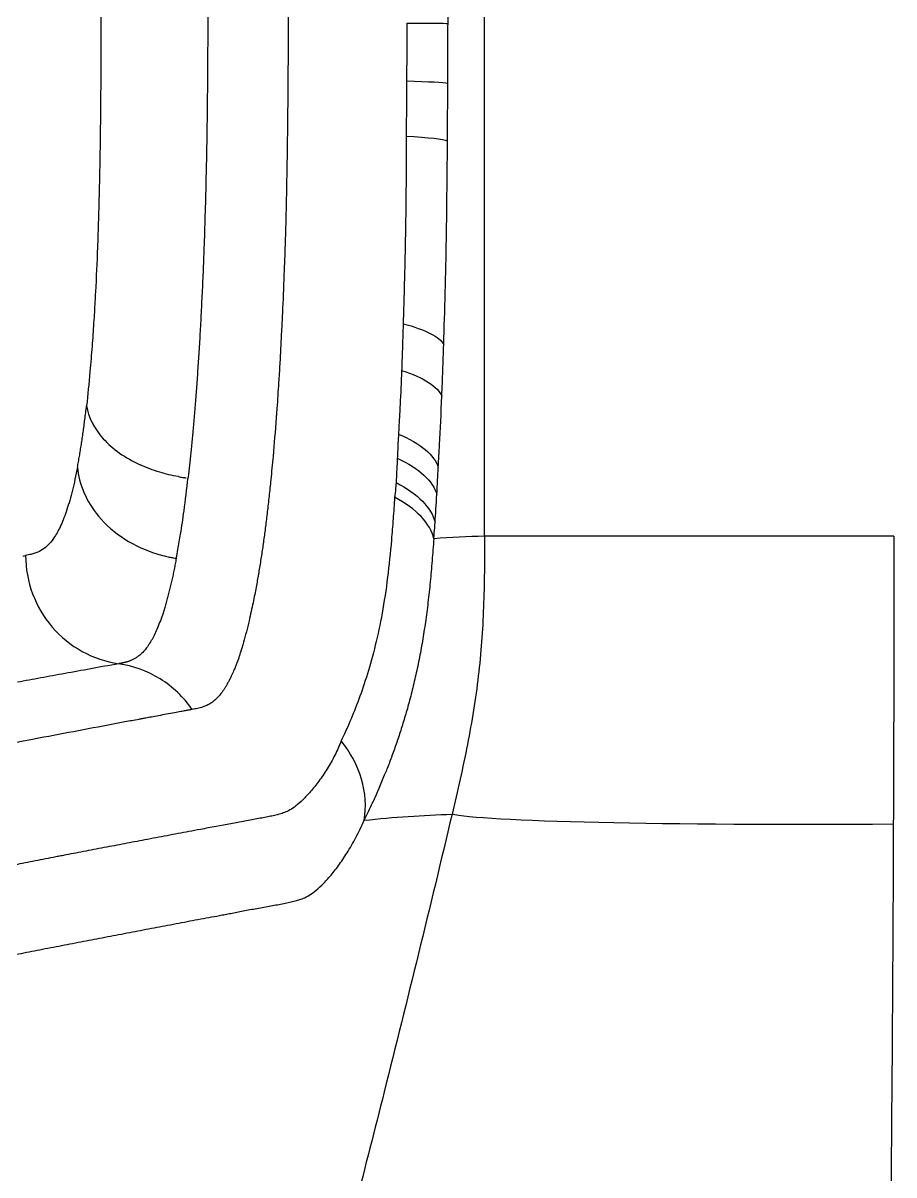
# Model space of a CAD drawing. Extents: x -50 to 28, y -10 to 124.
# Drawn here: x -31.301 to -29.745, y 36.884 to 38.944 of the extents above; entities that cross this region are included whole.
import ezdxf

# ---------------------------------------------------------------- set-up
doc = ezdxf.new("R2010")
doc.units = 0
doc.header["$MEASUREMENT"] = 0
doc.layers.add('GEOMETRY', color=2, linetype='Continuous', lineweight=25)

# ---------------------------------------------------------------- blocks, each defined once
blk = doc.blocks.new('2026 EXCURSION-ENTICE')
at = {"layer": 'GEOMETRY'}
for p, q in [((-18.9947, -40.9008), (-18.9947, -37.9016)), ((-18.263, -40.9008), (-18.263, -40.9089)), ((-19.8195, -40.9364), (-19.8173, -40.936)), ((-19.8173, -40.936), (-19.815, -40.9356)), ((-19.8072, -40.9337), (-19.815, -40.9356))]:
    blk.add_line(p, q, dxfattribs=at)
at = {"layer": 'GEOMETRY', "flags": 128}
blk.add_lwpolyline([(-19.4387, -41.4132), (-19.4612, -41.4174), (-19.4745, -41.4199)], dxfattribs=at)
at = {"layer": 'GEOMETRY'}
for points, knots in [([(-19.8034, -75.3764), (-20.3196, -75.3589), (-20.8361, -75.3401), (-21.608, -75.31), (-21.8648, -75.2996), (-22.3776, -75.2781), (-22.6337, -75.2669), (-23.4014, -75.2323), (-23.9128, -75.2077), (-24.6827, -75.1677), (-24.9398, -75.1539), (-25.4546, -75.125), (-25.7123, -75.11), (-26.4855, -75.063), (-27.0008, -75.0288), (-28.0314, -74.9528), (-28.5466, -74.9109), (-29.3183, -74.8405), (-29.5753, -74.8158), (-29.9606, -74.7766), (-30.0889, -74.7632), (-30.2813, -74.7425), (-30.3615, -74.7338), (-30.4457, -74.7245), (-30.4657, -74.7222), (-30.4737, -74.7213), (-30.4777, -74.7209), (-30.49, -74.7195), (-30.4989, -74.7185), (-30.5161, -74.7166), (-30.524, -74.7157), (-30.5398, -74.7139), (-30.5477, -74.713), (-30.5713, -74.7104), (-30.5867, -74.7086), (-30.6322, -74.7035), (-30.6613, -74.7002), (-30.7179, -74.6936), (-30.7458, -74.6904), (-30.8043, -74.6836), (-30.8348, -74.68), (-30.882, -74.6745), (-30.8979, -74.6726), (-30.9301, -74.6688), (-30.9461, -74.6669), (-30.9935, -74.6612), (-31.024, -74.6575), (-31.0698, -74.6515), (-31.085, -74.6494), (-31.1159, -74.645), (-31.1316, -74.6427), (-31.1552, -74.6392), (-31.1632, -74.638), (-31.1792, -74.6355), (-31.1871, -74.6343), (-31.2107, -74.6305), (-31.2264, -74.6279), (-31.2735, -74.62), (-31.3048, -74.6144), (-31.5866, -74.5618), (-31.8334, -74.4972), (-32.3156, -74.3338), (-32.5511, -74.2347), (-33.0055, -74.0043), (-33.2245, -73.8728), (-33.6416, -73.5802), (-33.8397, -73.4189), (-34.2109, -73.07), (-34.3841, -72.8823), (-34.7019, -72.4841), (-34.8466, -72.2736), (-35.1047, -71.8343), (-35.2181, -71.6054), (-35.3628, -71.2518), (-35.4069, -71.1322), (-35.4865, -70.89), (-35.522, -70.7674), (-35.5841, -70.5202), (-35.6108, -70.3955), (-35.6385, -70.2387), (-35.6437, -70.2072), (-35.6512, -70.1601), (-35.6536, -70.1444), (-35.6583, -70.1134), (-35.6605, -70.0982), (-35.6668, -70.0532), (-35.6706, -70.0238), (-35.6762, -69.9791), (-35.678, -69.9641), (-35.6817, -69.9336), (-35.6835, -69.918), (-35.6863, -69.8943), (-35.6872, -69.8866), (-35.689, -69.8718), (-35.6898, -69.8646), (-35.6916, -69.8492), (-35.6926, -69.841), (-35.6945, -69.825), (-35.6954, -69.817), (-35.7001, -69.7768), (-35.7039, -69.7444), (-35.7115, -69.6788), (-35.7153, -69.6456), (-35.723, -69.5784), (-35.7268, -69.5444), (-35.7382, -69.4425), (-35.7457, -69.3749), (-35.7547, -69.2923), (-35.7565, -69.2758), (-35.7601, -69.2431), (-35.7618, -69.2267), (-35.7652, -69.1951), (-35.7669, -69.18), (-35.7701, -69.1497), (-35.7717, -69.1342), (-35.7768, -69.0863), (-35.7802, -69.0541), (-35.7869, -68.9899), (-35.797, -68.8937), (-35.8068, -68.7974), (-35.8261, -68.6048), (-35.8387, -68.4764), (-35.8998, -67.8343), (-35.9434, -67.3203), (-36.0224, -66.2916), (-36.0579, -65.7769), (-36.1066, -65.0042), (-36.1222, -64.7464), (-36.152, -64.2309), (-36.1663, -63.973), (-36.2076, -63.2001), (-36.2331, -62.6858), (-36.2805, -61.6622), (-36.3024, -61.1525), (-36.3332, -60.3871), (-36.3431, -60.1319), (-36.3622, -59.6212), (-36.3715, -59.3657), (-36.3893, -58.8539), (-36.3979, -58.5977), (-36.4146, -58.0841), (-36.4226, -57.8268), (-36.4382, -57.3111), (-36.4457, -57.0529), (-36.4602, -56.5366), (-36.4672, -56.2784), (-36.4873, -55.5038), (-36.4996, -54.9873), (-36.534, -53.4373), (-36.5532, -52.4035), (-36.5854, -50.3354), (-36.5984, -49.3011), (-36.6191, -47.233), (-36.6267, -46.1992), (-36.6376, -44.1323), (-36.6408, -43.0992), (-36.6428, -41.5493), (-36.6431, -41.0327), (-36.6431, -40.2577), (-36.643, -39.9994), (-36.6429, -39.6765), (-36.6429, -39.6119), (-36.6429, -39.4827), (-36.6428, -39.418), (-36.6428, -39.2899), (-36.6428, -39.2267), (-36.6428, -39.1036), (-36.6428, -39.0437), (-36.6428, -38.9849)], [0, 0, 0, 0, 0.03125, 0.03125, 0.046875, 0.046875, 0.0625, 0.0625, 0.09375, 0.09375, 0.109375, 0.109375, 0.125, 0.125, 0.15625, 0.15625, 0.1875, 0.1875, 0.203125, 0.203125, 0.210937, 0.210937, 0.214844, 0.21582, 0.216064, 0.216064, 0.216309, 0.216309, 0.216797, 0.216797, 0.217285, 0.217285, 0.217773, 0.217773, 0.21875, 0.21875, 0.220703, 0.220703, 0.222656, 0.222656, 0.224609, 0.224609, 0.225586, 0.225586, 0.226562, 0.226562, 0.228516, 0.228516, 0.229492, 0.229492, 0.230469, 0.230469, 0.230957, 0.230957, 0.231445, 0.231445, 0.232422, 0.232422, 0.234375, 0.234375, 0.25, 0.25, 0.265625, 0.265625, 0.28125, 0.28125, 0.296875, 0.296875, 0.3125, 0.3125, 0.328125, 0.328125, 0.34375, 0.34375, 0.351562, 0.351562, 0.359375, 0.359375, 0.367187, 0.367187, 0.369141, 0.369141, 0.370117, 0.370117, 0.371094, 0.371094, 0.373047, 0.373047, 0.374023, 0.374023, 0.375, 0.375, 0.375488, 0.375488, 0.375977, 0.375977, 0.376465, 0.376465, 0.376953, 0.376953, 0.378906, 0.378906, 0.380859, 0.380859, 0.382812, 0.382812, 0.386719, 0.386719, 0.387695, 0.387695, 0.388672, 0.388672, 0.389648, 0.389648, 0.390625, 0.390625, 0.392578, 0.392578, 0.394531, 0.398437, 0.398437, 0.40625, 0.40625, 0.4375, 0.4375, 0.46875, 0.46875, 0.484375, 0.484375, 0.5, 0.5, 0.53125, 0.53125, 0.5625, 0.5625, 0.578125, 0.578125, 0.59375, 0.59375, 0.609375, 0.609375, 0.625, 0.625, 0.640625, 0.640625, 0.65625, 0.65625, 0.6875, 0.6875, 0.75, 0.75, 0.8125, 0.8125, 0.875, 0.875, 0.9375, 0.9375, 0.96875, 0.96875, 0.984375, 0.984375, 0.988281, 0.988281, 0.992187, 0.992187, 0.996094, 0.996094, 1, 1, 1, 1]), ([(-19.4892, -39.8761), (-19.4892, -39.8913), (-19.4892, -39.9229), (-19.4893, -39.9717), (-19.4895, -40.0234), (-19.4898, -40.0778), (-19.4902, -40.1149), (-19.4904, -40.1339)], [0, 0, 0, 0, 0.177548, 0.366896, 0.567523, 0.778795, 1, 1, 1, 1]), ([(-19.3457, -39.8761), (-19.3457, -39.8993), (-19.3457, -39.9225), (-19.3457, -39.9683), (-19.3458, -39.9909), (-19.3458, -40.0135)], [0, 0, 0, 0, 0.5, 0.5, 1, 1, 1, 1]), ([(-19.6802, -39.9463), (-19.6802, -39.9608), (-19.6802, -39.988), (-19.6803, -40.0262), (-19.6805, -40.0592), (-19.6807, -40.0873), (-19.6808, -40.1095), (-19.681, -40.1303), (-19.6812, -40.1541), (-19.6816, -40.1859), (-19.6822, -40.2253), (-19.6828, -40.2539), (-19.6831, -40.2695)], [0, 0, 0, 0, 0.134058, 0.251651, 0.35339, 0.439835, 0.511491, 0.559343, 0.63314, 0.731987, 0.854711, 1, 1, 1, 1]), ([(-19.3458, -40.0135), (-19.3459, -40.0264), (-19.3459, -40.0515), (-19.3461, -40.0884), (-19.3464, -40.1234), (-19.3467, -40.1461), (-19.3468, -40.1572)], [0, 0, 0, 0, 0.26833, 0.524863, 0.76882, 1, 1, 1, 1]), ([(-19.4904, -40.1339), (-19.4909, -40.1765), (-19.4916, -40.2182), (-19.4935, -40.3), (-19.4946, -40.34), (-19.496, -40.3794)], [0, 0, 0, 0, 0.5, 0.5, 1, 1, 1, 1]), ([(-19.6831, -40.2695), (-19.6832, -40.2756), (-19.6835, -40.2881), (-19.684, -40.3068), (-19.6845, -40.3258), (-19.6851, -40.345), (-19.6858, -40.3645), (-19.6862, -40.3775), (-19.6865, -40.384)], [0, 0, 0, 0, 0.159666, 0.322124, 0.487429, 0.655635, 0.826569, 1, 1, 1, 1]), ([(-19.1356, -40.3281), (-19.1357, -40.3347), (-19.1359, -40.3481), (-19.1363, -40.3693), (-19.1368, -40.3937), (-19.1372, -40.4114), (-19.1374, -40.4214)], [0, 0, 0, 0, 0.212987, 0.430235, 0.678632, 1, 1, 1, 1]), ([(-19.496, -40.3794), (-19.4962, -40.3868), (-19.4968, -40.4016), (-19.4976, -40.4235), (-19.4985, -40.4449), (-19.4995, -40.4658), (-19.5005, -40.4861), (-19.5015, -40.5059), (-19.5025, -40.525), (-19.5035, -40.5437), (-19.5046, -40.5618), (-19.5057, -40.5794), (-19.5068, -40.5964), (-19.508, -40.613), (-19.5091, -40.6291), (-19.5103, -40.6447), (-19.5114, -40.6599), (-19.5126, -40.6745), (-19.5138, -40.6887), (-19.515, -40.7024), (-19.5162, -40.7157), (-19.5174, -40.7285), (-19.5186, -40.7408), (-19.5198, -40.7527), (-19.5209, -40.7642), (-19.5221, -40.7753), (-19.5233, -40.7859), (-19.5241, -40.7928), (-19.5245, -40.7962)], [0, 0, 0, 0, 0.048996, 0.097235, 0.14464, 0.191124, 0.236645, 0.281194, 0.324788, 0.367455, 0.409232, 0.450156, 0.490261, 0.529574, 0.568113, 0.605884, 0.642885, 0.679115, 0.714576, 0.749269, 0.783201, 0.816378, 0.848806, 0.880493, 0.911447, 0.941677, 0.971192, 1, 1, 1, 1]), ([(-19.1374, -40.4214), (-19.1376, -40.4281), (-19.1379, -40.4425), (-19.1386, -40.4674), (-19.1392, -40.4895), (-19.1396, -40.5039), (-19.1397, -40.5079)], [0, 0, 0, 0, 0.233553, 0.496375, 0.861001, 1, 1, 1, 1]), ([(-19.6901, -40.4642), (-19.6904, -40.47), (-19.691, -40.482), (-19.6921, -40.5005), (-19.6933, -40.52), (-19.6947, -40.5405), (-19.6962, -40.5618), (-19.6979, -40.5839), (-19.6992, -40.5986), (-19.6999, -40.6062)], [0, 0, 0, 0, 0.116368, 0.241803, 0.37613, 0.519208, 0.670931, 0.83122, 1, 1, 1, 1]), ([(-19.7222, -40.7774), (-19.7216, -40.7742), (-19.7204, -40.7678), (-19.7187, -40.7579), (-19.717, -40.7476), (-19.7153, -40.7371), (-19.7136, -40.7263), (-19.712, -40.7151), (-19.7105, -40.7037), (-19.709, -40.692), (-19.7075, -40.68), (-19.7065, -40.6717), (-19.706, -40.6676)], [0, 0, 0, 0, 0.100992, 0.201596, 0.301873, 0.401887, 0.5017, 0.601377, 0.700981, 0.800577, 0.900229, 1, 1, 1, 1]), ([(-19.706, -40.6676), (-19.7029, -40.688), (-19.6926, -40.7084), (-19.6595, -40.7449), (-19.6367, -40.761), (-19.6102, -40.7732)], [0, 0, 0, 0, 0.5, 0.5, 1, 1, 1, 1]), ([(-19.1457, -40.6658), (-19.1461, -40.6747), (-19.1466, -40.6833), (-19.1476, -40.7004), (-19.148, -40.709), (-19.1485, -40.7182)], [0, 0, 0, 0, 0.5, 0.5, 1, 1, 1, 1]), ([(-19.7223, -40.7774), (-19.7237, -40.7849), (-19.7252, -40.792), (-19.7282, -40.8058), (-19.7297, -40.8124), (-19.7328, -40.825), (-19.7344, -40.831), (-19.7377, -40.8425), (-19.7394, -40.848), (-19.7411, -40.8532)], [0, 0, 0, 0, 0.25, 0.25, 0.5, 0.5, 0.75, 0.75, 1, 1, 1, 1]), ([(-19.7223, -40.7774), (-19.7209, -40.7927), (-19.717, -40.8081), (-19.7043, -40.8376), (-19.6956, -40.8517), (-19.6848, -40.8648)], [0, 0, 0, 0, 0.5, 0.5, 1, 1, 1, 1]), ([(-19.3767, -40.7997), (-19.3772, -40.8047), (-19.3782, -40.8147), (-19.3798, -40.8293), (-19.3813, -40.8435), (-19.3829, -40.8573), (-19.3845, -40.8706), (-19.3862, -40.8836), (-19.3873, -40.8919), (-19.3878, -40.8961)], [0, 0, 0, 0, 0.149154, 0.296136, 0.440997, 0.583784, 0.724531, 0.863263, 1, 1, 1, 1]), ([(-19.1538, -40.818), (-19.1541, -40.821), (-19.1545, -40.8255), (-19.1552, -40.8298), (-19.1554, -40.8312)], [0, 0, 0, 0, 0.672115, 1, 1, 1, 1]), ([(-19.0854, -40.9054), (-19.0884, -40.892), (-19.096, -40.8785), (-19.1198, -40.8533), (-19.136, -40.8415), (-19.1554, -40.8312)], [0, 0, 0, 0, 0.5, 0.5, 1, 1, 1, 1]), ([(-19.7411, -40.8532), (-19.7428, -40.8584), (-19.7446, -40.8634), (-19.7481, -40.8727), (-19.7499, -40.877), (-19.7518, -40.8811)], [0, 0, 0, 0, 0.5, 0.5, 1, 1, 1, 1]), ([(-19.3878, -40.8961), (-19.3884, -40.9002), (-19.3895, -40.9084), (-19.3912, -40.9206), (-19.393, -40.9327), (-19.3949, -40.9447), (-19.3968, -40.9567), (-19.3988, -40.9686), (-19.4002, -40.9764), (-19.4008, -40.9803)], [0, 0, 0, 0, 0.13589, 0.274085, 0.414599, 0.557442, 0.702622, 0.850142, 1, 1, 1, 1]), ([(-19.0854, -40.9054), (-19.0859, -40.912), (-19.0869, -40.9252), (-19.0884, -40.9446), (-19.09, -40.9637), (-19.0918, -40.9825), (-19.0937, -41.001), (-19.0957, -41.0192), (-19.098, -41.037), (-19.1004, -41.0545), (-19.1021, -41.066), (-19.103, -41.0717)], [0, 0, 0, 0, 0.113741, 0.226755, 0.33907, 0.450714, 0.561719, 0.672116, 0.781938, 0.891221, 1, 1, 1, 1]), ([(-18.9948, -40.9008), (-18.9948, -40.9435), (-18.9949, -40.9859), (-18.9982, -41.0692), (-19.0011, -41.11), (-19.0106, -41.1915), (-19.0172, -41.2322), (-19.0333, -41.3146), (-19.0429, -41.3562), (-19.0528, -41.398)], [0, 0, 0, 0, 0.25, 0.25, 0.5, 0.5, 0.75, 0.75, 1, 1, 1, 1]), ([(-18.263, -40.9008), (-18.3533, -40.9008), (-18.4427, -40.9008), (-18.6091, -40.9008), (-18.686, -40.9008), (-18.8183, -40.9008), (-18.8737, -40.9008), (-18.9562, -40.9008), (-18.9833, -40.9008), (-18.9948, -40.9008)], [0, 0, 0, 0, 0.25, 0.25, 0.5, 0.5, 0.75, 0.75, 1, 1, 1, 1]), ([(-18.263, -40.9089), (-18.2631, -40.9932), (-18.2632, -41.1622), (-18.2638, -41.3312), (-18.2641, -41.4159)], [0, 0, 0, 0, 0.49873, 1, 1, 1, 1]), ([(-19.815, -40.9356), (-19.8149, -40.9588), (-19.8106, -40.982), (-19.7944, -41.0255), (-19.7824, -41.0458), (-19.7522, -41.0809), (-19.734, -41.0957), (-19.6935, -41.118), (-19.6714, -41.1255), (-19.6486, -41.1289)], [0, 0, 0, 0, 0.25, 0.25, 0.5, 0.5, 0.75, 0.75, 1, 1, 1, 1]), ([(-19.793, -40.9293), (-19.7953, -40.9303), (-19.7976, -40.9311), (-19.8024, -40.9326), (-19.8047, -40.9332), (-19.8072, -40.9337)], [0, 0, 0, 0, 0.5, 0.5, 1, 1, 1, 1]), ([(-19.5457, -40.9404), (-19.5463, -40.9437), (-19.5475, -40.9504), (-19.5495, -40.9603), (-19.5515, -40.9701), (-19.5536, -40.9798), (-19.5558, -40.9893), (-19.5581, -40.9988), (-19.5605, -41.0081), (-19.563, -41.0172), (-19.5655, -41.0261), (-19.5688, -41.0369), (-19.5729, -41.049), (-19.5778, -41.0618), (-19.5827, -41.0732), (-19.5877, -41.0833), (-19.5911, -41.089), (-19.5928, -41.0918)], [0, 0, 0, 0, 0.043678, 0.088651, 0.134929, 0.182525, 0.23146, 0.281762, 0.333469, 0.386623, 0.441271, 0.497462, 0.596525, 0.696499, 0.797292, 0.898543, 1, 1, 1, 1]), ([(-19.5583, -40.9381), (-19.5559, -40.9386), (-19.5517, -40.9394), (-19.5474, -40.9401), (-19.5457, -40.9404)], [0, 0, 0, 0, 0.579551, 1, 1, 1, 1]), ([(-19.4008, -40.9803), (-19.4015, -40.9842), (-19.4031, -40.9927), (-19.4056, -41.0059), (-19.4085, -41.0205), (-19.4119, -41.0362), (-19.4143, -41.0465), (-19.4155, -41.052)], [0, 0, 0, 0, 0.149641, 0.324472, 0.524509, 0.749715, 1, 1, 1, 1]), ([(-19.4254, -41.0905), (-19.4262, -41.0934), (-19.4278, -41.0989), (-19.4301, -41.1064), (-19.4322, -41.1128), (-19.4335, -41.1167), (-19.4341, -41.1185)], [0, 0, 0, 0, 0.290979, 0.554822, 0.791257, 1, 1, 1, 1]), ([(-19.103, -41.0717), (-19.1039, -41.0773), (-19.1057, -41.0886), (-19.1086, -41.1051), (-19.1117, -41.1213), (-19.115, -41.1372), (-19.1184, -41.1529), (-19.122, -41.1682), (-19.1257, -41.1832), (-19.1296, -41.1979), (-19.1323, -41.2075), (-19.1336, -41.2123)], [0, 0, 0, 0, 0.111823, 0.223377, 0.3347, 0.445832, 0.556813, 0.667681, 0.778476, 0.889236, 1, 1, 1, 1]), ([(-19.5928, -41.0918), (-19.5938, -41.0934), (-19.5957, -41.0964), (-19.5986, -41.1004), (-19.6015, -41.104), (-19.6042, -41.1072), (-19.607, -41.11), (-19.6096, -41.1125), (-19.6123, -41.1147), (-19.6148, -41.1166), (-19.6173, -41.1183), (-19.6197, -41.1198), (-19.6221, -41.121), (-19.6244, -41.1222), (-19.6266, -41.1231), (-19.6287, -41.124), (-19.6308, -41.1247), (-19.6327, -41.1253), (-19.6346, -41.1259), (-19.6364, -41.1264), (-19.6381, -41.1268), (-19.6398, -41.1272), (-19.6414, -41.1275), (-19.6429, -41.1278), (-19.6444, -41.1281), (-19.6458, -41.1284), (-19.6472, -41.1287), (-19.6481, -41.1288), (-19.6486, -41.1289)], [0, 0, 0, 0, 0.054271, 0.107328, 0.159214, 0.209952, 0.259535, 0.307929, 0.355065, 0.400878, 0.44548, 0.488942, 0.531207, 0.572165, 0.611699, 0.649719, 0.68617, 0.721048, 0.754389, 0.786264, 0.816772, 0.846021, 0.874122, 0.901173, 0.927254, 0.952414, 0.976669, 1, 1, 1, 1]), ([(-19.6486, -41.1289), (-19.6661, -41.1321), (-19.6827, -41.1351), (-19.7144, -41.1409), (-19.7296, -41.1437), (-19.7592, -41.1491), (-19.7735, -41.1518), (-19.8017, -41.1569), (-19.8156, -41.1595), (-19.8293, -41.162)], [0, 0, 0, 0, 0.25, 0.25, 0.5, 0.5, 0.75, 0.75, 1, 1, 1, 1]), ([(-19.5172, -41.2107), (-19.5324, -41.1888), (-19.552, -41.1701), (-19.5971, -41.1421), (-19.6224, -41.1328), (-19.6486, -41.1289)], [0, 0, 0, 0, 0.5, 0.5, 1, 1, 1, 1]), ([(-19.4341, -41.1185), (-19.4349, -41.1206), (-19.4366, -41.1256), (-19.4396, -41.1334), (-19.4433, -41.1424), (-19.446, -41.1482), (-19.4475, -41.1513)], [0, 0, 0, 0, 0.173973, 0.398242, 0.673426, 1, 1, 1, 1]), ([(-19.4475, -41.1513), (-19.4484, -41.1533), (-19.4503, -41.1573), (-19.4532, -41.1627), (-19.456, -41.1677), (-19.4588, -41.1724), (-19.4616, -41.1766), (-19.4644, -41.1805), (-19.4671, -41.184), (-19.4699, -41.1873), (-19.4727, -41.1902), (-19.4755, -41.1929), (-19.4783, -41.1953), (-19.4801, -41.1967), (-19.4811, -41.1974)], [0, 0, 0, 0, 0.085409, 0.170395, 0.254829, 0.338656, 0.421995, 0.504974, 0.587701, 0.670266, 0.752739, 0.835169, 0.917586, 1, 1, 1, 1]), ([(-19.2193, -41.1923), (-19.2246, -41.2067), (-19.2299, -41.22), (-19.2406, -41.2448), (-19.2459, -41.2562), (-19.2511, -41.2669)], [0, 0, 0, 0, 0.5, 0.5, 1, 1, 1, 1]), ([(-19.5172, -41.2107), (-19.5192, -41.211), (-19.5213, -41.2114), (-19.5244, -41.212), (-19.5254, -41.2122), (-19.5275, -41.2126), (-19.5285, -41.2128), (-19.5308, -41.2132), (-19.532, -41.2134), (-19.5347, -41.2139), (-19.5361, -41.2142), (-19.541, -41.2151), (-19.5448, -41.2158), (-19.5533, -41.2174), (-19.558, -41.2183), (-19.5677, -41.22), (-19.5726, -41.221), (-19.5818, -41.2227), (-19.5862, -41.2235), (-19.5919, -41.2246), (-19.5936, -41.2249), (-19.5969, -41.2255), (-19.5984, -41.2258), (-19.6011, -41.2263), (-19.6023, -41.2265), (-19.6045, -41.2269), (-19.6056, -41.2271), (-19.6086, -41.2277), (-19.6107, -41.2281), (-19.6168, -41.2292), (-19.6291, -41.2315), (-19.6414, -41.2338), (-19.6495, -41.2354)], [0, 0, 0, 0, 0.0625, 0.0625, 0.09375, 0.09375, 0.125, 0.125, 0.15625, 0.15625, 0.1875, 0.1875, 0.25, 0.25, 0.3125, 0.3125, 0.375, 0.375, 0.4375, 0.4375, 0.46875, 0.46875, 0.5, 0.5, 0.53125, 0.53125, 0.5625, 0.5625, 0.625, 0.625, 0.75, 1, 1, 1, 1]), ([(-19.4985, -41.2064), (-19.5016, -41.2073), (-19.5047, -41.2081), (-19.5109, -41.2095), (-19.514, -41.2101), (-19.5172, -41.2107)], [0, 0, 0, 0, 0.5, 0.5, 1, 1, 1, 1]), ([(-19.4811, -41.1974), (-19.4821, -41.1982), (-19.4842, -41.1997), (-19.4875, -41.2016), (-19.491, -41.2034), (-19.4947, -41.205), (-19.4972, -41.2059), (-19.4985, -41.2064)], [0, 0, 0, 0, 0.17799, 0.3670352, 0.5671692, 0.7782725, 1, 1, 1, 1]), ([(-19.1336, -41.2123), (-19.1349, -41.2167), (-19.1375, -41.2256), (-19.1414, -41.2386), (-19.1455, -41.2513), (-19.1496, -41.2637), (-19.1537, -41.2758), (-19.158, -41.2877), (-19.1622, -41.2993), (-19.1665, -41.3106), (-19.1694, -41.3179), (-19.1708, -41.3216)], [0, 0, 0, 0, 0.111045, 0.222028, 0.332984, 0.443946, 0.554947, 0.66602, 0.777198, 0.888514, 1, 1, 1, 1]), ([(-19.2097, -41.4089), (-19.2059, -41.3848), (-19.2075, -41.3595), (-19.2217, -41.3108), (-19.2342, -41.2874), (-19.2511, -41.2669)], [0, 0, 0, 0, 0.5, 0.5, 1, 1, 1, 1]), ([(-19.3056, -41.3575), (-19.3104, -41.3631), (-19.3151, -41.368), (-19.3238, -41.3765), (-19.3279, -41.3801), (-19.3317, -41.383)], [0, 0, 0, 0, 0.5, 0.5, 1, 1, 1, 1]), ([(-19.0528, -41.398), (-19.0725, -41.4814), (-19.0925, -41.5645), (-19.133, -41.73), (-19.1535, -41.8125), (-19.1741, -41.8946)], [0, 0, 0, 0, 0.5, 0.5, 1, 1, 1, 1]), ([(-18.2641, -41.4159), (-18.6632, -41.4188), (-19.0055, -41.411), (-19.0528, -41.398), (-19.0528, -41.398)], [0.413721, 0.413721, 0.413721, 0.413721, 41.857875, 41.858596, 41.858596, 41.858596, 41.858596]), ([(-19.4745, -41.4199), (-19.4838, -41.4217), (-19.5001, -41.4247), (-19.5163, -41.4278), (-19.5233, -41.4291)], [0, 0, 0, 0, 0.5714442, 1, 1, 1, 1]), ([(-18.2641, -41.4159), (-18.2644, -41.4867), (-18.265, -41.6282), (-18.2664, -41.8404), (-18.2682, -42.0525), (-18.2702, -42.2646), (-18.2727, -42.4767), (-18.2755, -42.6887), (-18.2786, -42.9007), (-18.2821, -43.1126), (-18.2847, -43.2539), (-18.286, -43.3245)], [0, 0, 0, 0, 0.111202, 0.222381, 0.333537, 0.44467, 0.55578, 0.666868, 0.777933, 0.888977, 1, 1, 1, 1]), ([(-19.5233, -41.4291), (-19.5297, -41.4303), (-19.5361, -41.4315), (-19.549, -41.4339), (-19.5555, -41.4351), (-19.5687, -41.4376), (-19.5754, -41.4389), (-19.5887, -41.4414), (-19.5953, -41.4427), (-19.6019, -41.4439)], [0, 0, 0, 0, 0.25, 0.25, 0.5, 0.5, 0.75, 0.75, 1, 1, 1, 1]), ([(-19.6019, -41.4439), (-19.608, -41.4451), (-19.614, -41.4462), (-19.626, -41.4485), (-19.6319, -41.4496), (-19.644, -41.4519), (-19.6501, -41.4531), (-19.6623, -41.4554), (-19.6685, -41.4566), (-19.687, -41.4601), (-19.6993, -41.4625), (-19.7175, -41.466), (-19.7236, -41.4671), (-19.7355, -41.4694), (-19.7415, -41.4706), (-19.7504, -41.4723), (-19.7534, -41.4729), (-19.7595, -41.474), (-19.7625, -41.4746), (-19.7717, -41.4764), (-19.7779, -41.4776), (-19.7902, -41.48), (-19.7963, -41.4811), (-19.8084, -41.4835), (-19.8145, -41.4847), (-19.8325, -41.4882), (-19.8445, -41.4905), (-19.8627, -41.494), (-19.8689, -41.4952), (-19.8812, -41.4976), (-19.8874, -41.4988), (-19.8935, -41.5)], [0, 0, 0, 0, 0.0625, 0.0625, 0.125, 0.125, 0.1875, 0.1875, 0.25, 0.25, 0.375, 0.375, 0.4375, 0.4375, 0.5, 0.5, 0.53125, 0.53125, 0.5625, 0.5625, 0.625, 0.625, 0.6875, 0.6875, 0.75, 0.75, 0.875, 0.875, 0.9375, 0.9375, 1, 1, 1, 1]), ([(-19.3208, -41.5493), (-19.3177, -41.5481), (-19.3144, -41.5466), (-19.3072, -41.5424), (-19.3033, -41.5398), (-19.2949, -41.5333), (-19.2904, -41.5294), (-19.2809, -41.5202), (-19.2759, -41.5149), (-19.2708, -41.509)], [0, 0, 0, 0, 0.25, 0.25, 0.5, 0.5, 0.75, 0.75, 1, 1, 1, 1]), ([(-19.4077, -41.5675), (-19.3994, -41.566), (-19.3909, -41.5645), (-19.3745, -41.5615), (-19.3665, -41.5601), (-19.3592, -41.5588)], [0, 0, 0, 0, 0.5, 0.5, 1, 1, 1, 1]), ([(-19.3592, -41.5588), (-19.3554, -41.558), (-19.3517, -41.5573), (-19.3446, -41.5558), (-19.3413, -41.5551), (-19.338, -41.5543)], [0, 0, 0, 0, 0.5, 0.5, 1, 1, 1, 1]), ([(-19.5709, -41.5983), (-19.5644, -41.5971), (-19.5578, -41.5958), (-19.5444, -41.5933), (-19.5378, -41.592), (-19.5246, -41.5895), (-19.5181, -41.5883), (-19.5052, -41.5859), (-19.4988, -41.5847), (-19.4924, -41.5835)], [0, 0, 0, 0, 0.25, 0.25, 0.5, 0.5, 0.75, 0.75, 1, 1, 1, 1]), ([(-19.4924, -41.5835), (-19.486, -41.5823), (-19.4796, -41.5812), (-19.4699, -41.5794), (-19.4666, -41.5787), (-19.4601, -41.5775), (-19.4567, -41.5769), (-19.4533, -41.5762)], [0, 0, 0, 0, 0.5, 0.5, 0.75, 0.75, 1, 1, 1, 1]), ([(-19.4533, -41.5762), (-19.45, -41.5756), (-19.4465, -41.5749), (-19.4393, -41.5735), (-19.4356, -41.5728), (-19.4242, -41.5706), (-19.4161, -41.569), (-19.4077, -41.5675)], [0, 0, 0, 0, 0.25, 0.25, 0.5, 0.5, 1, 1, 1, 1]), ([(-19.8816, -41.6582), (-19.8754, -41.6569), (-19.8689, -41.6557), (-19.8558, -41.6531), (-19.8492, -41.6518), (-19.8361, -41.6493), (-19.8295, -41.648), (-19.8166, -41.6455), (-19.8102, -41.6442), (-19.7974, -41.6418), (-19.791, -41.6405), (-19.7781, -41.638), (-19.7717, -41.6368), (-19.7587, -41.6343), (-19.7521, -41.633), (-19.739, -41.6305), (-19.7324, -41.6292), (-19.7195, -41.6267), (-19.7132, -41.6255), (-19.7005, -41.6231), (-19.6941, -41.6218), (-19.6813, -41.6194), (-19.6748, -41.6181), (-19.6617, -41.6156), (-19.6552, -41.6144), (-19.642, -41.6119), (-19.6354, -41.6106), (-19.6224, -41.6081), (-19.6159, -41.6069), (-19.603, -41.6044), (-19.5966, -41.6032), (-19.5838, -41.6008), (-19.5775, -41.5996), (-19.5709, -41.5983)], [0, 0, 0, 0, 0.0625, 0.0625, 0.125, 0.125, 0.1875, 0.1875, 0.25, 0.25, 0.3125, 0.3125, 0.375, 0.375, 0.4375, 0.4375, 0.5, 0.5, 0.5625, 0.5625, 0.625, 0.625, 0.6875, 0.6875, 0.75, 0.75, 0.8125, 0.8125, 0.875, 0.875, 0.9375, 0.9375, 1, 1, 1, 1])]:
    blk.add_open_spline(points, degree=3, knots=knots, dxfattribs=at)
for points in [[(-19.06, -39.984), (-19.06, -39.9516), (-19.06, -39.9253), (-19.0601, -39.9026)], [(-19.1336, -39.9833), (-19.1336, -40.0048), (-19.1337, -40.0285), (-19.1338, -40.0527)], [(-19.1336, -39.9833), (-19.0933, -39.9834), (-19.067, -39.9837), (-19.06, -39.984)], [(-19.0603, -40.0907), (-19.0601, -40.0539), (-19.0601, -40.0163), (-19.06, -39.984)], [(-19.1338, -40.0527), (-19.1339, -40.0641), (-19.134, -40.0755), (-19.134, -40.0869)], [(-19.134, -40.0869), (-19.1342, -40.1112), (-19.1343, -40.1347), (-19.1345, -40.1564)], [(-19.134, -40.0869), (-19.0938, -40.088), (-19.0673, -40.0893), (-19.0603, -40.0907)], [(-19.0609, -40.1941), (-19.0607, -40.1632), (-19.0605, -40.1276), (-19.0603, -40.0907)], [(-19.3468, -40.1572), (-19.3473, -40.2019), (-19.348, -40.2455), (-19.3489, -40.2885)], [(-19.1345, -40.1564), (-19.1345, -40.1664), (-19.1346, -40.1761), (-19.1346, -40.1853)], [(-19.1346, -40.1853), (-19.1346, -40.1879), (-19.1346, -40.1904), (-19.1347, -40.1929)], [(-19.1346, -40.1853), (-19.0946, -40.1877), (-19.0679, -40.1909), (-19.0609, -40.1941)], [(-19.1347, -40.1929), (-19.1348, -40.2113), (-19.1348, -40.2281), (-19.1349, -40.2449)], [(-19.0613, -40.2376), (-19.0611, -40.2236), (-19.061, -40.2093), (-19.0609, -40.1941)], [(-19.1349, -40.2449), (-19.135, -40.258), (-19.135, -40.2712), (-19.1351, -40.2848)], [(-19.0617, -40.28), (-19.0615, -40.2657), (-19.0614, -40.2518), (-19.0613, -40.2376)], [(-19.1351, -40.2848), (-19.1353, -40.2989), (-19.1354, -40.3133), (-19.1356, -40.3281)], [(-19.0629, -40.3692), (-19.0624, -40.338), (-19.062, -40.3083), (-19.0617, -40.28)], [(-19.3491, -40.3045), (-19.3493, -40.3139), (-19.3496, -40.3233), (-19.3498, -40.3327)], [(-19.349, -40.295), (-19.349, -40.2981), (-19.3491, -40.3013), (-19.3491, -40.3045)], [(-19.3489, -40.2885), (-19.3489, -40.2906), (-19.3489, -40.2928), (-19.349, -40.295)], [(-19.3498, -40.3327), (-19.3502, -40.3462), (-19.3506, -40.3596), (-19.351, -40.3729)], [(-19.0649, -40.4648), (-19.0641, -40.4329), (-19.0634, -40.4003), (-19.0629, -40.3692)], [(-19.6865, -40.384), (-19.6875, -40.4117), (-19.6887, -40.4385), (-19.6901, -40.4642)], [(-19.351, -40.3729), (-19.3516, -40.3904), (-19.3522, -40.4077), (-19.3529, -40.425)], [(-19.3529, -40.425), (-19.3537, -40.4481), (-19.3546, -40.4709), (-19.3556, -40.4934)], [(-19.0677, -40.5582), (-19.0667, -40.5277), (-19.0657, -40.4966), (-19.0649, -40.4648)], [(-19.3556, -40.4934), (-19.3561, -40.5047), (-19.3567, -40.516), (-19.3572, -40.5271)], [(-19.1397, -40.5079), (-19.1399, -40.5123), (-19.14, -40.5167), (-19.1402, -40.521)], [(-19.3572, -40.5271), (-19.3575, -40.5327), (-19.3578, -40.5383), (-19.3581, -40.5439)], [(-19.1402, -40.521), (-19.1405, -40.5307), (-19.1408, -40.5405), (-19.1411, -40.5502)], [(-19.1402, -40.521), (-19.1006, -40.5313), (-19.0745, -40.5447), (-19.0677, -40.5582)], [(-19.3581, -40.5439), (-19.3584, -40.5494), (-19.3587, -40.555), (-19.359, -40.5605)], [(-19.1411, -40.5502), (-19.1415, -40.5644), (-19.1419, -40.5785), (-19.1425, -40.5926)], [(-19.359, -40.5605), (-19.3595, -40.5716), (-19.3601, -40.5826), (-19.3607, -40.5935)], [(-19.0693, -40.6042), (-19.0687, -40.5888), (-19.0682, -40.5734), (-19.0677, -40.5582)], [(-19.3607, -40.5935), (-19.3613, -40.6044), (-19.362, -40.6153), (-19.3627, -40.626)], [(-19.1425, -40.5926), (-19.1426, -40.5965), (-19.1427, -40.6004), (-19.1429, -40.6043)], [(-19.6999, -40.6062), (-19.7018, -40.6278), (-19.7038, -40.6483), (-19.706, -40.6676)], [(-19.1429, -40.6043), (-19.1437, -40.6259), (-19.1447, -40.6464), (-19.1457, -40.6658)], [(-19.1429, -40.6043), (-19.1034, -40.6171), (-19.0777, -40.6338), (-19.071, -40.6506)], [(-19.071, -40.6506), (-19.0704, -40.6352), (-19.0698, -40.6197), (-19.0693, -40.6042)], [(-19.3627, -40.626), (-19.3637, -40.6417), (-19.3647, -40.6571), (-19.3658, -40.6723)], [(-19.0751, -40.7371), (-19.0737, -40.7102), (-19.0723, -40.6813), (-19.071, -40.6506)], [(-19.3658, -40.6723), (-19.3661, -40.6763), (-19.3664, -40.6803), (-19.3667, -40.6843)], [(-19.3672, -40.6893), (-19.3689, -40.7128), (-19.3707, -40.7358), (-19.3727, -40.7581)], [(-19.367, -40.6877), (-19.3671, -40.6882), (-19.3671, -40.6887), (-19.3672, -40.6893)], [(-19.3667, -40.6843), (-19.3668, -40.6855), (-19.3669, -40.6866), (-19.367, -40.6877)], [(-19.1485, -40.7182), (-19.1488, -40.7234), (-19.1491, -40.7289), (-19.1494, -40.7346)], [(-19.1485, -40.7182), (-19.1094, -40.7347), (-19.0837, -40.7562), (-19.0773, -40.7779)], [(-19.1494, -40.7347), (-19.1497, -40.7416), (-19.15, -40.7489), (-19.1504, -40.7564)], [(-19.0773, -40.7779), (-19.0765, -40.7635), (-19.0758, -40.7505), (-19.0751, -40.7371)], [(-19.3727, -40.7581), (-19.374, -40.7723), (-19.3753, -40.7861), (-19.3767, -40.7997)], [(-19.1506, -40.7612), (-19.1512, -40.7744), (-19.1519, -40.7879), (-19.1525, -40.7993)], [(-19.1504, -40.7564), (-19.1505, -40.758), (-19.1505, -40.7596), (-19.1506, -40.7612)], [(-19.1506, -40.7612), (-19.1116, -40.7792), (-19.0864, -40.8028), (-19.08, -40.8264)], [(-19.5752, -40.7864), (-19.5874, -40.7827), (-19.5991, -40.7783), (-19.6102, -40.7732)], [(-19.08, -40.8264), (-19.079, -40.8089), (-19.0781, -40.7923), (-19.0773, -40.7779)], [(-19.5419, -40.7944), (-19.5533, -40.7923), (-19.5644, -40.7897), (-19.5752, -40.7864)], [(-19.5419, -40.7944), (-19.5394, -40.7949), (-19.5368, -40.7953), (-19.5342, -40.7957)], [(-19.5342, -40.7957), (-19.5321, -40.796), (-19.53, -40.7963), (-19.5279, -40.7966)], [(-19.5317, -40.8553), (-19.5292, -40.8366), (-19.5268, -40.8168), (-19.5245, -40.7962)], [(-19.1525, -40.7993), (-19.1527, -40.8013), (-19.1528, -40.8032), (-19.1529, -40.8051)], [(-19.1529, -40.8051), (-19.1532, -40.8099), (-19.1535, -40.8142), (-19.1538, -40.818)], [(-19.1529, -40.8051), (-19.1138, -40.8247), (-19.0893, -40.8504), (-19.0831, -40.876)], [(-19.1554, -40.8312), (-19.1563, -40.8444), (-19.1572, -40.8571), (-19.1581, -40.8695)], [(-19.0831, -40.876), (-19.0822, -40.8618), (-19.0811, -40.8439), (-19.08, -40.8264)], [(-19.6848, -40.8648), (-19.6717, -40.8804), (-19.6557, -40.8945), (-19.6375, -40.9061)], [(-19.5378, -40.897), (-19.5357, -40.8837), (-19.5337, -40.8698), (-19.5317, -40.8553)], [(-19.7518, -40.8811), (-19.7536, -40.8851), (-19.7555, -40.8889), (-19.7573, -40.8924)], [(-19.1581, -40.8695), (-19.1591, -40.8824), (-19.1601, -40.8951), (-19.1611, -40.9074)], [(-19.0854, -40.9054), (-19.0849, -40.9002), (-19.0841, -40.8902), (-19.0831, -40.876)], [(-19.7631, -40.9021), (-19.7661, -40.9067), (-19.7692, -40.9107), (-19.7723, -40.9141)], [(-19.7573, -40.8924), (-19.7592, -40.8959), (-19.7612, -40.8992), (-19.7631, -40.9021)], [(-19.6375, -40.9061), (-19.6201, -40.9173), (-19.6007, -40.9262), (-19.5804, -40.9324)], [(-19.5426, -40.9247), (-19.541, -40.9158), (-19.5394, -40.9065), (-19.5378, -40.897)], [(-18.9947, -40.9008), (-19.0249, -40.9018), (-19.0551, -40.9032), (-19.0854, -40.9054)], [(-19.782, -40.9229), (-19.7856, -40.9256), (-19.7893, -40.9276), (-19.793, -40.9293)], [(-19.7723, -40.9141), (-19.7754, -40.9175), (-19.7787, -40.9205), (-19.782, -40.9229)], [(-19.5457, -40.9404), (-19.5446, -40.9353), (-19.5436, -40.9301), (-19.5426, -40.9247)], [(-19.1611, -40.9074), (-19.1631, -40.9307), (-19.1654, -40.953), (-19.168, -40.9743)], [(-19.5804, -40.9324), (-19.5759, -40.9338), (-19.5713, -40.935), (-19.5668, -40.9361)], [(-19.5668, -40.9361), (-19.564, -40.9368), (-19.5611, -40.9375), (-19.5583, -40.9381)], [(-19.168, -40.9743), (-19.1736, -41.0191), (-19.1811, -41.0596), (-19.1899, -41.0958)], [(-19.4155, -41.052), (-19.4187, -41.0658), (-19.422, -41.0787), (-19.4254, -41.0905)], [(-19.1899, -41.0958), (-19.1988, -41.1321), (-19.2089, -41.1641), (-19.2193, -41.1923)], [(-19.6495, -41.2354), (-19.6733, -41.2398), (-19.6969, -41.2443), (-19.7206, -41.2488)], [(-19.7206, -41.2488), (-19.7442, -41.2532), (-19.7678, -41.2577), (-19.7914, -41.2622)], [(-19.7914, -41.2622), (-19.8662, -41.2765), (-19.9407, -41.2908), (-20.0148, -41.3053)], [(-19.2511, -41.2669), (-19.2543, -41.2755), (-19.258, -41.2841), (-19.2622, -41.2924)], [(-19.2622, -41.2924), (-19.2663, -41.3008), (-19.2709, -41.3089), (-19.2757, -41.3167)], [(-19.2757, -41.3167), (-19.2806, -41.3245), (-19.2857, -41.3319), (-19.2907, -41.3388)], [(-19.2907, -41.3388), (-19.2958, -41.3456), (-19.3008, -41.3519), (-19.3056, -41.3575)], [(-19.1904, -41.3679), (-19.184, -41.3536), (-19.1774, -41.3382), (-19.1708, -41.3216)], [(-19.2001, -41.3891), (-19.1969, -41.3823), (-19.1936, -41.3753), (-19.1904, -41.3679)], [(-19.3701, -41.4002), (-19.3732, -41.4009), (-19.3764, -41.4016), (-19.3797, -41.4023)], [(-19.3611, -41.3979), (-19.3641, -41.3987), (-19.3671, -41.3995), (-19.3701, -41.4002)], [(-19.3521, -41.3949), (-19.3552, -41.3961), (-19.3582, -41.397), (-19.3611, -41.3979)], [(-19.3425, -41.3903), (-19.3458, -41.3922), (-19.349, -41.3937), (-19.3521, -41.3949)], [(-19.3317, -41.383), (-19.3355, -41.386), (-19.3391, -41.3884), (-19.3425, -41.3903)], [(-19.2097, -41.4089), (-19.2066, -41.4026), (-19.2033, -41.396), (-19.2001, -41.3891)], [(-19.2097, -41.4089), (-19.1572, -41.403), (-19.105, -41.3998), (-19.0528, -41.398)], [(-19.4136, -41.4086), (-19.4219, -41.4101), (-19.4304, -41.4116), (-19.4387, -41.4132)], [(-19.3901, -41.4043), (-19.3974, -41.4056), (-19.4053, -41.4071), (-19.4136, -41.4086)], [(-19.3797, -41.4023), (-19.383, -41.403), (-19.3865, -41.4036), (-19.3901, -41.4043)], [(-19.217, -41.4245), (-19.2145, -41.4194), (-19.2121, -41.4142), (-19.2097, -41.4089)], [(-19.2405, -41.4673), (-19.235, -41.4586), (-19.2297, -41.4493), (-19.2246, -41.4395)], [(-19.2246, -41.4395), (-19.222, -41.4347), (-19.2195, -41.4297), (-19.217, -41.4245)], [(-19.2557, -41.4899), (-19.2506, -41.4829), (-19.2455, -41.4754), (-19.2405, -41.4673)], [(-19.2708, -41.509), (-19.2659, -41.5032), (-19.2608, -41.4969), (-19.2557, -41.4899)], [(-19.338, -41.5543), (-19.3348, -41.5535), (-19.3317, -41.5527), (-19.3287, -41.5519)], [(-19.3287, -41.5519), (-19.3261, -41.5511), (-19.3235, -41.5503), (-19.3208, -41.5493)], [(-19.1741, -41.8946), (-19.1911, -41.9619), (-19.2081, -42.0289), (-19.2252, -42.0956)]]:
    blk.add_open_spline(points, degree=3, dxfattribs=at)

msp = doc.modelspace()

# ---------------------------------------------------------------- block references
msp.add_blockref('2026 EXCURSION-ENTICE', (-11.4819, 78.9272))

doc.saveas('drawing.dxf')
